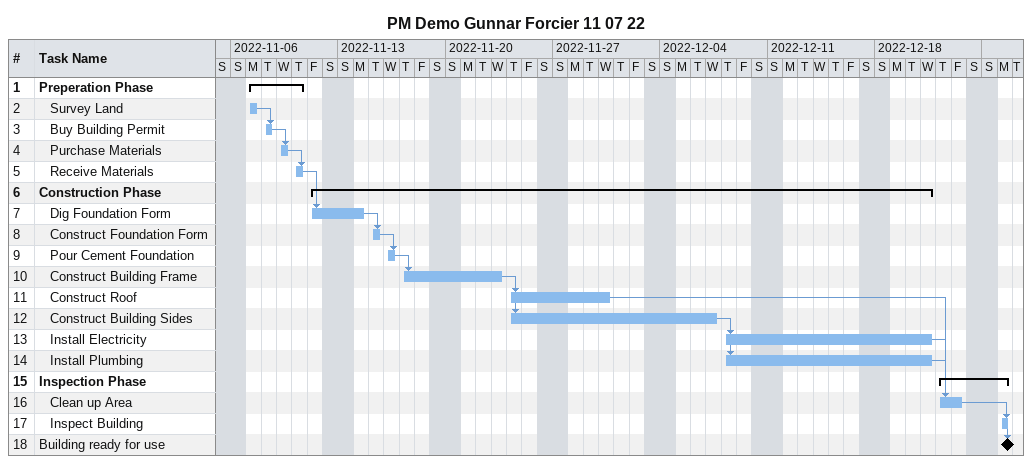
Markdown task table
PM Demo Gunnar Forcier 11 07 22

| ID | Level | Task | Start | Finish | Predecessors |
|---|---|---|---|---|---|
| 1 | 1 | **Preperation Phase** | 2022-11-07 | 2022-11-10 |  |
| 2 | 2 | Survey Land | 2022-11-07 | 2022-11-07 |  |
| 3 | 2 | Buy Building Permit | 2022-11-08 | 2022-11-08 | 2 |
| 4 | 2 | Purchase Materials | 2022-11-09 | 2022-11-09 | 3 |
| 5 | 2 | Receive Materials | 2022-11-10 | 2022-11-10 | 4 |
| 6 | 1 | **Construction Phase** | 2022-11-11 | 2022-12-21 |  |
| 7 | 2 | Dig Foundation Form | 2022-11-11 | 2022-11-14 | 5 |
| 8 | 2 | Construct Foundation Form | 2022-11-15 | 2022-11-15 | 7 |
| 9 | 2 | Pour Cement Foundation | 2022-11-16 | 2022-11-16 | 8 |
| 10 | 2 | Construct Building Frame | 2022-11-17 | 2022-11-23 | 9 |
| 11 | 2 | Construct Roof | 2022-11-24 | 2022-11-30 | 10 |
| 12 | 2 | Construct Building Sides | 2022-11-24 | 2022-12-07 | 10 |
| 13 | 2 | Install Electricity | 2022-12-08 | 2022-12-21 | 12 |
| 14 | 2 | Install Plumbing | 2022-12-08 | 2022-12-21 | 12 |
| 15 | 1 | **Inspection Phase** | 2022-12-22 | 2022-12-26 |  |
| 16 | 2 | Clean up Area | 2022-12-22 | 2022-12-23 | 11, 13, 14 |
| 17 | 2 | Inspect Building | 2022-12-26 | 2022-12-26 | 16 |
| 18 | 1 | Building ready for use (milestone) | 2022-12-26 | 2022-12-26 | 17 |
